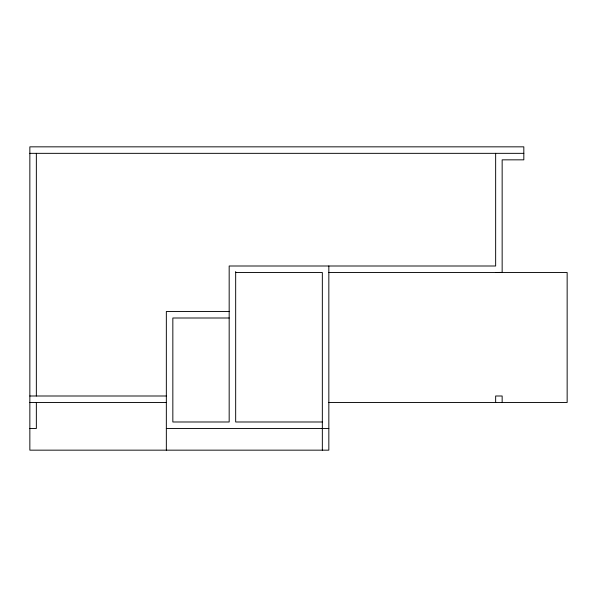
<?xml version="1.0" encoding="UTF-8"?>
<svg xmlns="http://www.w3.org/2000/svg" width="597" height="597" viewBox="0 0 597 597"><rect width="100%" height="100%" fill="white"/><g stroke="black" fill="none" stroke-linecap="round" stroke-linejoin="round"><path stroke-width="0.9" d="M29.85 153.339L523.823 153.339M502.152 272.389L495.652 272.501M235.673 272.501L322.335 272.501L322.335 450.16M328.835 272.501L567.15 272.501L567.15 402.49L328.835 402.49M229.173 311.5L166.339 311.5L166.339 450.16M229.173 318L172.839 318L172.839 421.989L229.173 421.989L229.173 266.001L495.652 266.001L495.652 153.339M29.85 395.998L166.339 395.998M29.85 402.49L166.339 402.49M322.335 421.989L235.673 421.989L235.673 271.575M29.85 428.489L36.35 428.489L36.35 402.49M166.339 428.489L328.835 428.489M502.152 272.501L502.152 159.839L523.823 159.839L523.823 146.84L29.85 146.84L29.85 450.16L328.835 450.16L328.835 266.001M502.152 402.49L502.152 395.998L495.652 395.998L495.652 402.49M36.35 153.339L36.35 395.998"/></g></svg>
